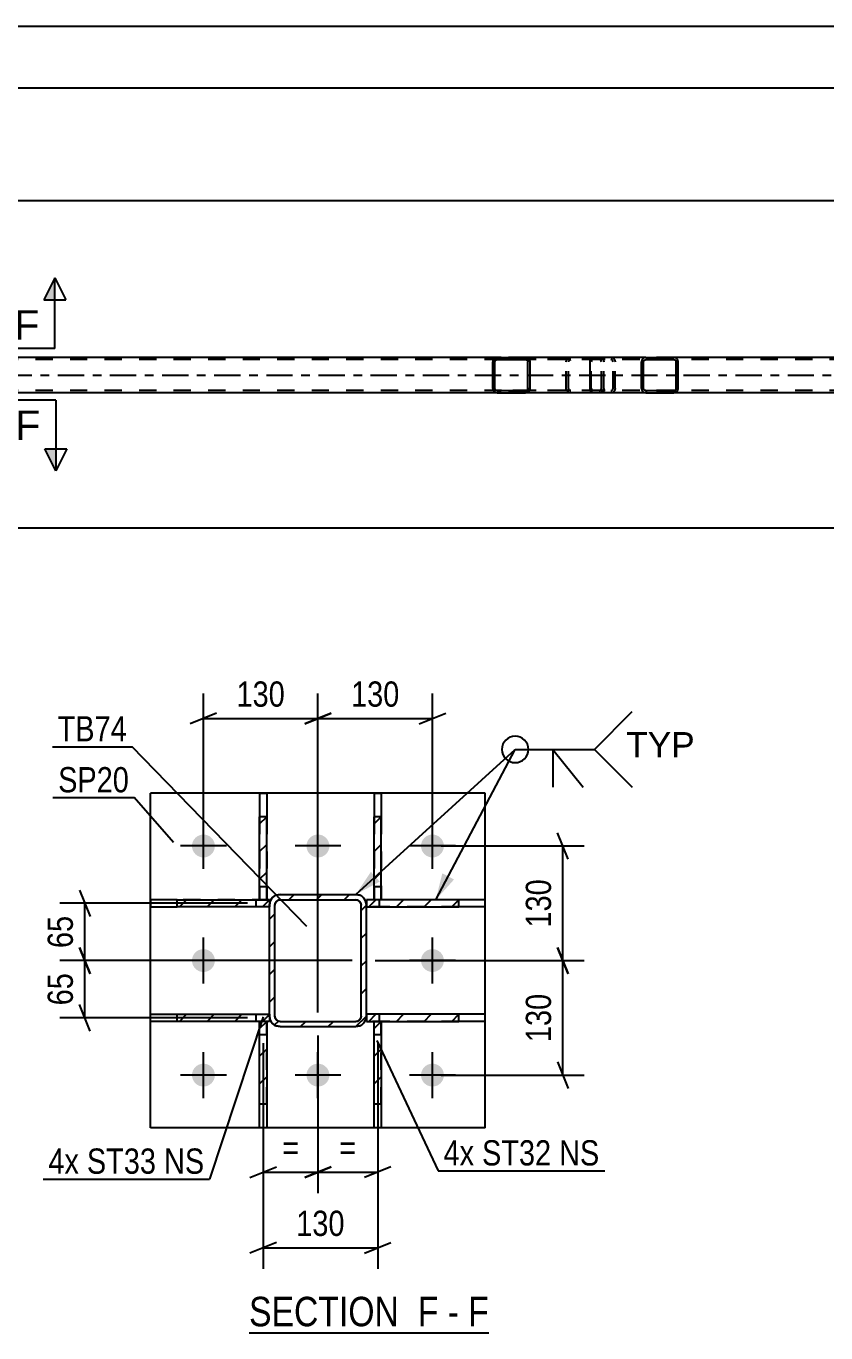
# Model space of a CAD drawing. Header units: millimetres. Extents: x 0 to 841, y 0 to 594.
# Drawn here: x 271.8 to 362.5, y 103.9 to 252.2 of the extents above; entities that cross this region are included whole.
import ezdxf

# ---------------------------------------------------------------- set-up
doc = ezdxf.new("R2010")
doc.units = ezdxf.units.MM
doc.linetypes.add('DXK_LINE_DOT2', pattern=[3.9198, 1.9599, -1.9599])
doc.linetypes.add('DXK_LINE_DOT3', pattern=[5.9187, 2.979, -0.9799, 0.9799, -0.9799])
doc.styles.add('Arial', font='ARIAL.TTF', dxfattribs={"height": 0.2})
doc.styles.add('Arial Narrow', font='ARIALN.TTF', dxfattribs={"height": 0.2})

# ---------------------------------------------------------------- blocks, each defined once
blk = doc.blocks.new('Unknown-122573795-17 - 5821')
at = {"color": 6, "linetype": 'Continuous'}
blk.add_line((297.06, 103.88), (324.27, 103.88), dxfattribs=at)
at = {"color": 0, "linetype": 'Continuous'}
for points in [[(315.17, 104.63), (315.17, 108.13), (297.06, 108.13), (297.06, 104.63)], [(318.56, 104.63), (318.56, 108.13), (316.22, 108.13), (316.22, 104.63)], [(320.88, 104.63), (320.88, 108.13), (319.61, 108.13), (319.61, 104.63)], [(324.27, 104.63), (324.27, 108.13), (321.93, 108.13), (321.93, 104.63)]]:
    blk.add_wipeout(points, dxfattribs=at)
at = {"color": 7, "linetype": 'Continuous', "style": 'Arial Narrow'}
for s, p in [('SECTION ', (297.06, 104.63)), ('F', (316.22, 104.63)), ('F', (321.93, 104.63)), ('-', (319.61, 104.63))]:
    blk.add_text(s, height=3.34, dxfattribs=at).set_placement(p)
blk = doc.blocks.new('Part-122573795-2790 - 2759')
at = {"color": 7, "linetype": 'DXK_LINE_DOT2'}
for p, q in [((772.59, 214.33), (103.71, 214.33)), ((345.29, 214.57), (325.23, 214.57)), ((772.59, 210.81), (103.71, 210.81)), ((345.29, 210.57), (325.23, 210.57))]:
    blk.add_line(p, q, dxfattribs=at)
at = {"color": 2, "linetype": 'Continuous'}
for p, q in [((325.23, 214.57), (260.15, 214.57)), ((410.36, 214.57), (345.29, 214.57)), ((325.23, 210.57), (260.15, 210.57)), ((410.36, 210.57), (345.29, 210.57))]:
    blk.add_line(p, q, dxfattribs=at)
at = {"color": 7, "linetype": 'DXK_LINE_DOT3'}
blk.add_line((103.71, 212.57), (772.59, 212.57), dxfattribs=at)
blk = doc.blocks.new('Part-122573795-2964 - 2759')
at = {"linetype": 'Continuous'}
h = blk.add_hatch(dxfattribs=at)
h.set_pattern_fill('', scale=0.7, style=0, pattern_type=0)
h.set_pattern_definition([(45, (345.7502, 214.2696), (-1.57154, 1.57154), [])])
h.paths.add_polyline_path([(345.79, 214.09), (345.75, 214.27), (345.64, 214.43), (345.48, 214.53), (345.29, 214.57), (342.1, 214.57), (341.91, 214.53), (341.75, 214.43), (341.64, 214.27), (341.6, 214.09), (341.6, 211.05), (341.64, 210.86), (341.75, 210.71), (341.91, 210.6), (342.1, 210.57), (345.29, 210.57), (345.48, 210.6), (345.64, 210.71), (345.75, 210.86), (345.79, 211.05)])
h.paths.add_polyline_path([(345.52, 210.95), (345.46, 210.88), (345.38, 210.82), (345.29, 210.81), (342.1, 210.81), (342.01, 210.82), (341.92, 210.88), (341.87, 210.95), (341.85, 211.05), (341.85, 214.09), (341.87, 214.18), (341.92, 214.26), (342.01, 214.31), (342.1, 214.33), (345.29, 214.33), (345.38, 214.31), (345.46, 214.26), (345.52, 214.18), (345.54, 214.09), (345.54, 211.05)])
at = {"color": 2, "linetype": 'Continuous'}
for p, q in [((335.77, 214.09), (335.79, 214.27)), ((335.77, 211.05), (335.77, 214.09)), ((335.79, 214.27), (335.85, 214.43)), ((335.85, 214.43), (335.94, 214.53)), ((335.94, 214.53), (336.04, 214.57)), ((342.1, 214.57), (336.04, 214.57)), ((341.64, 214.27), (341.6, 214.09)), ((341.6, 211.05), (341.6, 214.09)), ((341.85, 214.09), (341.87, 214.18)), ((341.85, 211.05), (341.85, 214.09)), ((341.87, 214.18), (341.92, 214.26)), ((342.1, 214.57), (341.91, 214.53)), ((341.92, 214.26), (342.01, 214.31)), ((342.01, 214.31), (342.1, 214.33)), ((342.1, 214.57), (345.29, 214.57)), ((342.1, 214.33), (345.29, 214.33)), ((345.48, 214.53), (345.29, 214.57)), ((345.29, 214.33), (345.38, 214.31)), ((345.38, 214.31), (345.46, 214.26)), ((345.46, 214.26), (345.52, 214.18)), ((345.52, 214.18), (345.54, 214.09)), ((345.54, 211.05), (345.54, 214.09)), ((345.79, 214.09), (345.75, 214.27)), ((345.79, 211.05), (345.79, 214.09)), ((335.79, 210.86), (335.77, 211.05)), ((335.85, 210.71), (335.79, 210.86)), ((335.94, 210.6), (335.85, 210.71)), ((336.04, 210.57), (335.94, 210.6)), ((341.6, 211.05), (341.64, 210.86)), ((341.87, 210.95), (341.85, 211.05)), ((341.92, 210.88), (341.87, 210.95)), ((341.91, 210.6), (342.1, 210.57)), ((342.01, 210.82), (341.92, 210.88)), ((342.1, 210.81), (342.01, 210.82)), ((342.1, 210.81), (345.29, 210.81)), ((345.38, 210.82), (345.29, 210.81)), ((345.29, 210.57), (345.48, 210.6)), ((345.46, 210.88), (345.38, 210.82)), ((345.52, 210.95), (345.46, 210.88)), ((345.54, 211.05), (345.52, 210.95)), ((345.75, 210.86), (345.79, 211.05)), ((342.1, 210.57), (336.04, 210.57)), ((342.1, 210.57), (345.29, 210.57))]:
    blk.add_line(p, q, dxfattribs=at)
at = {"color": 7, "linetype": 'DXK_LINE_DOT2'}
for p, q in [((335.92, 214.18), (335.91, 214.09)), ((335.91, 211.05), (335.91, 214.09)), ((335.95, 214.26), (335.92, 214.18)), ((335.99, 214.31), (335.95, 214.26)), ((336.04, 214.33), (335.99, 214.31)), ((345.29, 214.33), (336.04, 214.33)), ((337.32, 214.33), (337.32, 214.57)), ((338.14, 214.57), (338.33, 214.53)), ((338.23, 214.31), (338.14, 214.33)), ((338.31, 214.26), (338.23, 214.31)), ((338.37, 214.18), (338.31, 214.26)), ((338.39, 214.09), (338.37, 214.18)), ((338.39, 211.05), (338.39, 214.09)), ((338.6, 214.27), (338.64, 214.09)), ((338.64, 211.05), (338.64, 214.09)), ((345.29, 214.57), (342.1, 214.57)), ((335.91, 211.05), (335.92, 210.95)), ((335.92, 210.95), (335.95, 210.88)), ((335.95, 210.88), (335.99, 210.82)), ((335.99, 210.82), (336.04, 210.81)), ((345.29, 210.81), (336.04, 210.81)), ((337.32, 210.57), (337.32, 210.81)), ((338.14, 210.81), (338.23, 210.82)), ((338.33, 210.6), (338.14, 210.57)), ((338.23, 210.82), (338.31, 210.88)), ((338.31, 210.88), (338.37, 210.95)), ((338.37, 210.95), (338.39, 211.05)), ((338.64, 211.05), (338.6, 210.86)), ((345.29, 210.57), (342.1, 210.57))]:
    blk.add_line(p, q, dxfattribs=at)
for centre, start, end in [((338.15, 214.07), 23.8494, 68.8059), ((338.15, 211.06), 291.1941, 336.1506)]:
    blk.add_arc(centre, 0.492, start, end, dxfattribs=at)
at = {"color": 2, "linetype": 'Continuous'}
for centre, start, end in [((342.09, 214.07), 111.1941, 156.1506), ((345.3, 214.07), 23.8494, 68.8059), ((342.09, 211.06), 203.8494, 248.8059), ((345.3, 211.06), 291.1941, 336.1506)]:
    blk.add_arc(centre, 0.492, start, end, dxfattribs=at)
blk = doc.blocks.new('Part-122573795-2999 - 2759')
at = {"linetype": 'Continuous'}
h = blk.add_hatch(dxfattribs=at)
h.set_pattern_fill('', scale=0.7, style=0, pattern_type=0)
h.set_pattern_definition([(45, (328.9328, 214.2696), (-1.57154, 1.57154), [])])
h.paths.add_polyline_path([(328.97, 214.09), (328.93, 214.27), (328.82, 214.43), (328.66, 214.53), (328.46, 214.57), (325.23, 214.57), (325.03, 214.53), (324.86, 214.43), (324.75, 214.27), (324.72, 214.09), (324.72, 211.05), (324.75, 210.86), (324.86, 210.71), (325.03, 210.6), (325.23, 210.57), (328.46, 210.57), (328.66, 210.6), (328.82, 210.71), (328.93, 210.86), (328.97, 211.05)])
h.paths.add_polyline_path([(328.7, 210.95), (328.64, 210.88), (328.56, 210.82), (328.46, 210.81), (325.23, 210.81), (325.13, 210.82), (325.05, 210.88), (324.99, 210.95), (324.97, 211.05), (324.97, 214.09), (324.99, 214.18), (325.05, 214.26), (325.13, 214.31), (325.23, 214.33), (328.46, 214.33), (328.56, 214.31), (328.64, 214.26), (328.7, 214.18), (328.72, 214.09), (328.72, 211.05)])
at = {"color": 2, "linetype": 'Continuous'}
for p, q in [((324.75, 214.27), (324.72, 214.09)), ((324.72, 211.05), (324.72, 214.09)), ((324.97, 214.09), (324.99, 214.18)), ((324.97, 211.05), (324.97, 214.09)), ((324.99, 214.18), (325.05, 214.26)), ((325.23, 214.57), (325.03, 214.53)), ((325.05, 214.26), (325.13, 214.31)), ((325.13, 214.31), (325.23, 214.33)), ((325.23, 214.57), (328.46, 214.57)), ((325.23, 214.33), (328.46, 214.33)), ((336.04, 214.57), (328.46, 214.57)), ((328.66, 214.53), (328.46, 214.57)), ((328.46, 214.33), (328.56, 214.31)), ((328.56, 214.31), (328.64, 214.26)), ((328.64, 214.26), (328.7, 214.18)), ((328.7, 214.18), (328.72, 214.09)), ((328.72, 211.05), (328.72, 214.09)), ((328.97, 214.09), (328.93, 214.27)), ((328.97, 211.05), (328.97, 214.09)), ((324.72, 211.05), (324.75, 210.86)), ((324.99, 210.95), (324.97, 211.05)), ((325.05, 210.88), (324.99, 210.95)), ((325.03, 210.6), (325.23, 210.57)), ((325.13, 210.82), (325.05, 210.88)), ((325.23, 210.81), (325.13, 210.82)), ((325.23, 210.81), (328.46, 210.81)), ((328.56, 210.82), (328.46, 210.81)), ((328.46, 210.57), (328.66, 210.6)), ((328.64, 210.88), (328.56, 210.82)), ((328.7, 210.95), (328.64, 210.88)), ((328.72, 211.05), (328.7, 210.95)), ((328.93, 210.86), (328.97, 211.05)), ((325.23, 210.57), (328.46, 210.57)), ((336.04, 210.57), (328.46, 210.57))]:
    blk.add_line(p, q, dxfattribs=at)
at = {"color": 7, "linetype": 'DXK_LINE_DOT2'}
for p, q in [((328.46, 214.57), (325.23, 214.57)), ((336.81, 214.33), (325.23, 214.33)), ((333.06, 214.09), (333.1, 214.27)), ((333.06, 211.05), (333.06, 214.09)), ((333.34, 214.18), (333.32, 214.09)), ((333.32, 211.05), (333.32, 214.09)), ((333.39, 214.26), (333.34, 214.18)), ((333.38, 214.53), (333.58, 214.57)), ((333.39, 214.26), (333.42, 214.27)), ((333.42, 214.27), (333.48, 214.31)), ((333.48, 214.31), (333.58, 214.33)), ((336.81, 214.57), (333.58, 214.57)), ((336.81, 214.57), (337.01, 214.53)), ((336.91, 214.31), (336.81, 214.33)), ((336.99, 214.26), (336.91, 214.31)), ((337.05, 214.18), (336.99, 214.26)), ((337.07, 214.09), (337.05, 214.18)), ((337.07, 211.05), (337.07, 214.09)), ((337.28, 214.27), (337.32, 214.09)), ((337.32, 211.05), (337.32, 214.09)), ((336.81, 210.81), (325.23, 210.81)), ((333.1, 210.86), (333.06, 211.05)), ((333.32, 211.05), (333.34, 210.95)), ((333.34, 210.95), (333.39, 210.88)), ((333.58, 210.57), (333.38, 210.6)), ((333.39, 210.88), (333.42, 210.86)), ((333.42, 210.86), (333.48, 210.82)), ((333.48, 210.82), (333.58, 210.81)), ((336.81, 210.81), (336.91, 210.82)), ((337.01, 210.6), (336.81, 210.57)), ((336.91, 210.82), (336.99, 210.88)), ((336.99, 210.88), (337.05, 210.95)), ((337.05, 210.95), (337.07, 211.05)), ((337.32, 211.05), (337.28, 210.86)), ((328.46, 210.57), (325.23, 210.57)), ((336.81, 210.57), (333.58, 210.57))]:
    blk.add_line(p, q, dxfattribs=at)
at = {"color": 2, "linetype": 'Continuous'}
for centre, start, end in [((325.21, 214.07), 110.7584, 155.6801), ((328.48, 214.07), 24.32, 69.2417), ((325.21, 211.07), 204.32, 249.2417), ((328.48, 211.07), 290.7584, 335.6801)]:
    blk.add_arc(centre, 0.496, start, end, dxfattribs=at)
at = {"color": 7, "linetype": 'DXK_LINE_DOT2'}
for centre, start, end in [((333.56, 214.07), 110.7584, 155.6801), ((336.83, 214.07), 24.32, 69.2417), ((333.56, 211.07), 204.32, 249.2417), ((336.83, 211.07), 290.7584, 335.6801)]:
    blk.add_arc(centre, 0.496, start, end, dxfattribs=at)
blk = doc.blocks.new('Part-122573795-5900 - 5821')
at = {"linetype": 'Continuous'}
h = blk.add_hatch(dxfattribs=at)
h.set_pattern_fill('', scale=0.7, style=0, pattern_type=0)
h.set_pattern_definition([(45, (312.0636, 139.2366), (-1.57154, 1.57154), [])])
h.paths.add_polyline_path([(312.06, 129.82), (312.06, 139.24), (311.26, 139.24), (311.26, 129.82)])
at = {"color": 7, "linetype": 'DXK_LINE_DOT2'}
for p, q in [((311.26, 137.74), (311.26, 139.24)), ((311.26, 139.24), (312.06, 139.24)), ((312.06, 129.82), (312.06, 139.24)), ((311.26, 137.74), (312.06, 137.74)), ((311.26, 129.82), (311.26, 137.74))]:
    blk.add_line(p, q, dxfattribs=at)
at = {"color": 2, "linetype": 'Continuous'}
for p, q in [((311.26, 129.82), (311.26, 139.24)), ((311.26, 139.24), (312.06, 139.24)), ((312.06, 139.24), (312.06, 129.82)), ((311.26, 127.13), (311.26, 129.82)), ((312.06, 129.82), (311.26, 129.82)), ((312.06, 129.82), (312.06, 127.13)), ((312.06, 127.13), (311.26, 127.13))]:
    blk.add_line(p, q, dxfattribs=at)
blk = doc.blocks.new('Part-122573795-5890 - 5821')
at = {"linetype": 'Continuous'}
h = blk.add_hatch(dxfattribs=at)
h.set_pattern_fill('', scale=0.7, style=0, pattern_type=0)
h.set_pattern_definition([(45, (299.379, 153.0264), (-1.57154, 1.57154), [])])
h.paths.add_polyline_path([(299.38, 152.23), (299.38, 153.03), (288.88, 153.03), (288.88, 152.23)])
at = {"color": 2, "linetype": 'Continuous'}
for p, q in [((288.88, 153.03), (285.88, 153.03)), ((285.88, 153.03), (285.88, 152.23)), ((288.88, 153.03), (299.38, 153.03)), ((288.88, 152.23), (288.88, 153.03)), ((299.38, 153.03), (299.38, 152.23)), ((285.88, 152.23), (288.88, 152.23)), ((299.38, 152.23), (288.88, 152.23))]:
    blk.add_line(p, q, dxfattribs=at)
at = {"color": 7, "linetype": 'DXK_LINE_DOT2'}
for p, q in [((299.38, 153.03), (288.88, 153.03)), ((297.88, 152.23), (297.88, 153.03)), ((299.38, 153.03), (299.38, 152.23)), ((299.38, 152.23), (288.88, 152.23))]:
    blk.add_line(p, q, dxfattribs=at)
blk = doc.blocks.new('Part-122573795-5873 - 5821')
at = {"linetype": 'Continuous'}
h = blk.add_hatch(dxfattribs=at)
h.set_pattern_fill('', scale=0.7, style=0, pattern_type=0)
h.set_pattern_definition([(45, (299.379, 140.0264), (-1.57154, 1.57154), [])])
h.paths.add_polyline_path([(299.38, 139.23), (299.38, 140.03), (288.88, 140.03), (288.88, 139.23)])
at = {"color": 2, "linetype": 'Continuous'}
for p, q in [((285.88, 139.23), (285.88, 140.03)), ((285.88, 140.03), (288.88, 140.03)), ((288.88, 140.03), (299.38, 140.03)), ((288.88, 139.23), (288.88, 140.03)), ((299.38, 140.03), (299.38, 139.23)), ((288.88, 139.23), (285.88, 139.23)), ((299.38, 139.23), (288.88, 139.23))]:
    blk.add_line(p, q, dxfattribs=at)
at = {"color": 7, "linetype": 'DXK_LINE_DOT2'}
for p, q in [((288.88, 140.03), (299.38, 140.03)), ((297.88, 139.23), (297.88, 140.03)), ((299.38, 140.03), (299.38, 139.23)), ((299.38, 139.23), (288.88, 139.23))]:
    blk.add_line(p, q, dxfattribs=at)
blk = doc.blocks.new('Part-122573795-5895 - 5821')
at = {"linetype": 'Continuous'}
h = blk.add_hatch(dxfattribs=at)
h.set_pattern_fill('', scale=0.7, style=0, pattern_type=0)
h.set_pattern_definition([(45, (299.0641, 139.2366), (-1.57154, 1.57154), [])])
h.paths.add_polyline_path([(299.06, 129.82), (299.06, 139.24), (298.26, 139.24), (298.26, 129.82)])
at = {"color": 7, "linetype": 'DXK_LINE_DOT2'}
for p, q in [((298.26, 137.74), (298.26, 139.24)), ((298.26, 139.24), (299.06, 139.24)), ((299.06, 129.82), (299.06, 139.24)), ((298.26, 137.74), (299.06, 137.74)), ((298.26, 129.82), (298.26, 137.74))]:
    blk.add_line(p, q, dxfattribs=at)
at = {"color": 2, "linetype": 'Continuous'}
for p, q in [((298.26, 129.82), (298.26, 139.24)), ((298.26, 139.24), (299.06, 139.24)), ((299.06, 139.24), (299.06, 129.82)), ((298.26, 127.13), (298.26, 129.82)), ((299.06, 129.82), (298.26, 129.82)), ((299.06, 129.82), (299.06, 127.13)), ((299.06, 127.13), (298.26, 127.13))]:
    blk.add_line(p, q, dxfattribs=at)
blk = doc.blocks.new('Part-122573795-5905 - 5821')
at = {"linetype": 'Continuous'}
h = blk.add_hatch(dxfattribs=at)
h.set_pattern_fill('', scale=0.7, style=0, pattern_type=0)
h.set_pattern_definition([(45, (299.0636, 162.4388), (-1.57154, 1.57154), [])])
h.paths.add_polyline_path([(299.06, 153.04), (299.06, 162.44), (298.26, 162.44), (298.26, 153.04)])
at = {"color": 2, "linetype": 'Continuous'}
for p, q in [((298.26, 165.13), (298.26, 162.44)), ((298.26, 165.13), (299.06, 165.13)), ((299.06, 165.13), (299.06, 162.44)), ((298.26, 153.04), (298.26, 162.44)), ((299.06, 162.44), (298.26, 162.44)), ((299.06, 153.04), (299.06, 162.44)), ((298.26, 153.04), (299.06, 153.04))]:
    blk.add_line(p, q, dxfattribs=at)
at = {"color": 7, "linetype": 'DXK_LINE_DOT2'}
for p, q in [((298.26, 162.44), (298.26, 153.04)), ((299.06, 162.44), (299.06, 153.04)), ((298.26, 154.54), (299.06, 154.54)), ((298.26, 153.04), (299.06, 153.04))]:
    blk.add_line(p, q, dxfattribs=at)
blk = doc.blocks.new('Part-122573795-5910 - 5821')
at = {"linetype": 'Continuous'}
h = blk.add_hatch(dxfattribs=at)
h.set_pattern_fill('', scale=0.7, style=0, pattern_type=0)
h.set_pattern_definition([(45, (312.063, 162.4388), (-1.57154, 1.57154), [])])
h.paths.add_polyline_path([(312.06, 153.04), (312.06, 162.44), (311.26, 162.44), (311.26, 153.04)])
at = {"color": 2, "linetype": 'Continuous'}
for p, q in [((311.26, 165.13), (311.26, 162.44)), ((311.26, 165.13), (312.06, 165.13)), ((312.06, 165.13), (312.06, 162.44)), ((311.26, 153.04), (311.26, 162.44)), ((312.06, 162.44), (311.26, 162.44)), ((312.06, 153.04), (312.06, 162.44)), ((311.26, 153.04), (312.06, 153.04))]:
    blk.add_line(p, q, dxfattribs=at)
at = {"color": 7, "linetype": 'DXK_LINE_DOT2'}
for p, q in [((311.26, 162.44), (311.26, 153.04)), ((312.06, 162.44), (312.06, 153.04)), ((311.26, 154.54), (312.06, 154.54)), ((311.26, 153.04), (312.06, 153.04))]:
    blk.add_line(p, q, dxfattribs=at)
blk = doc.blocks.new('Part-122573795-5929 - 5821')
at = {"linetype": 'Continuous'}
h = blk.add_hatch(dxfattribs=at)
h.set_pattern_fill('', scale=0.7, style=0, pattern_type=0)
h.set_pattern_definition([(45, (310.3794, 139.8267), (-1.57154, 1.57154), [])])
h.paths.add_polyline_path([(310.29, 139.37), (310.38, 139.83), (310.38, 152.43), (310.29, 152.89), (310.03, 153.28), (309.64, 153.54), (309.18, 153.63), (300.58, 153.63), (300.12, 153.54), (299.73, 153.28), (299.47, 152.89), (299.38, 152.43), (299.38, 139.83), (299.47, 139.37), (299.73, 138.98), (300.12, 138.72), (300.58, 138.63), (309.18, 138.63), (309.64, 138.72), (310.03, 138.98)])
h.paths.add_polyline_path([(309.41, 139.27), (309.18, 139.23), (300.58, 139.23), (300.35, 139.27), (300.16, 139.4), (300.03, 139.6), (299.98, 139.83), (299.98, 152.43), (300.03, 152.66), (300.16, 152.85), (300.35, 152.98), (300.58, 153.03), (309.18, 153.03), (309.41, 152.98), (309.6, 152.85), (309.73, 152.66), (309.78, 152.43), (309.78, 139.83), (309.73, 139.6), (309.6, 139.4)])
at = {"color": 7, "linetype": 'DXK_LINE_DOT2'}
for p, q in [((299.38, 152.43), (299.47, 152.89)), ((300.16, 152.85), (300.03, 152.66)), ((300.12, 153.54), (300.58, 153.63)), ((300.35, 152.98), (300.16, 152.85)), ((300.58, 153.03), (300.35, 152.98)), ((300.58, 153.63), (309.18, 153.63)), ((300.58, 153.03), (309.18, 153.03)), ((309.18, 153.63), (309.64, 153.54)), ((309.41, 152.98), (309.18, 153.03)), ((309.6, 152.85), (309.41, 152.98)), ((309.73, 152.66), (309.6, 152.85)), ((310.29, 152.89), (310.38, 152.43)), ((299.38, 139.83), (299.38, 152.43)), ((300.03, 152.66), (299.98, 152.43)), ((299.98, 139.83), (299.98, 152.43)), ((309.78, 152.43), (309.73, 152.66)), ((309.78, 139.83), (309.78, 152.43)), ((310.38, 139.83), (310.38, 152.43)), ((299.47, 139.37), (299.38, 139.83)), ((299.98, 139.83), (300.03, 139.6)), ((300.03, 139.6), (300.16, 139.4)), ((300.16, 139.4), (300.35, 139.27)), ((309.41, 139.27), (309.6, 139.4)), ((309.6, 139.4), (309.73, 139.6)), ((309.73, 139.6), (309.78, 139.83)), ((310.38, 139.83), (310.29, 139.37)), ((300.58, 138.63), (300.12, 138.72)), ((300.35, 139.27), (300.58, 139.23)), ((300.58, 139.23), (309.18, 139.23)), ((300.58, 138.63), (309.18, 138.63)), ((309.18, 139.23), (309.41, 139.27)), ((309.64, 138.72), (309.18, 138.63))]:
    blk.add_line(p, q, dxfattribs=at)
at = {"color": 2, "linetype": 'Continuous'}
for p, q in [((299.47, 152.89), (299.38, 152.43)), ((300.03, 152.66), (300.16, 152.85)), ((300.58, 153.63), (300.12, 153.54)), ((300.16, 152.85), (300.35, 152.98)), ((300.35, 152.98), (300.58, 153.03)), ((300.58, 153.63), (309.18, 153.63)), ((300.58, 153.03), (309.18, 153.03)), ((309.64, 153.54), (309.18, 153.63)), ((309.18, 153.03), (309.41, 152.98)), ((309.41, 152.98), (309.6, 152.85)), ((309.6, 152.85), (309.73, 152.66)), ((310.38, 152.43), (310.29, 152.89)), ((299.38, 139.83), (299.38, 152.43)), ((299.98, 152.43), (300.03, 152.66)), ((299.98, 139.83), (299.98, 152.43)), ((309.73, 152.66), (309.78, 152.43)), ((309.78, 139.83), (309.78, 152.43)), ((310.38, 139.83), (310.38, 152.43)), ((299.38, 139.83), (299.47, 139.37)), ((300.03, 139.6), (299.98, 139.83)), ((300.16, 139.4), (300.03, 139.6)), ((300.35, 139.27), (300.16, 139.4)), ((309.6, 139.4), (309.41, 139.27)), ((309.73, 139.6), (309.6, 139.4)), ((309.78, 139.83), (309.73, 139.6)), ((310.29, 139.37), (310.38, 139.83)), ((300.12, 138.72), (300.58, 138.63)), ((300.58, 139.23), (300.35, 139.27)), ((300.58, 139.23), (309.18, 139.23)), ((300.58, 138.63), (309.18, 138.63)), ((309.41, 139.27), (309.18, 139.23)), ((309.18, 138.63), (309.64, 138.72))]:
    blk.add_line(p, q, dxfattribs=at)
at = {"color": 7, "linetype": 'DXK_LINE_DOT3'}
blk.add_line((304.88, 146.13), (304.88, 146.13), dxfattribs=at)
at = {"color": 7, "linetype": 'DXK_LINE_DOT2'}
for centre, start, end in [((300.58, 152.43), 112.5, 157.5), ((309.18, 152.43), 22.5, 67.5), ((300.58, 139.83), 202.5, 247.5), ((309.18, 139.83), 292.5, 337.5)]:
    blk.add_arc(centre, 1.2, start, end, dxfattribs=at)
at = {"color": 2, "linetype": 'Continuous'}
for centre, start, end in [((300.58, 152.43), 112.5, 157.5), ((309.18, 152.43), 22.5, 67.5), ((300.58, 139.83), 202.5, 247.5), ((309.18, 139.83), 292.5, 337.5)]:
    blk.add_arc(centre, 1.2, start, end, dxfattribs=at)
blk = doc.blocks.new('Bolt-122573795-5952 - 5821')
at = {"linetype": 'Continuous'}
for points in [[(290.58, 159.13, -1), (293.18, 159.13, -1)], [(303.58, 159.13, -1), (306.18, 159.13, -1)], [(316.58, 159.13, -1), (319.18, 159.13, -1)], [(290.58, 146.13, -1), (293.18, 146.13, -1)], [(316.58, 146.13, -1), (319.18, 146.13, -1)], [(290.58, 133.13, -1), (293.18, 133.13, -1)], [(303.58, 133.13, -1), (306.18, 133.13, -1)], [(316.58, 133.13, -1), (319.18, 133.13, -1)]]:
    blk.add_hatch(color=1, dxfattribs=at).paths.add_polyline_path(points)
at = {"color": 1, "linetype": 'Continuous'}
for p, q in [((291.88, 156.53), (291.88, 161.73)), ((304.88, 156.53), (304.88, 161.73)), ((317.88, 156.53), (317.88, 161.73)), ((294.48, 159.13), (289.28, 159.13)), ((307.48, 159.13), (302.28, 159.13)), ((320.48, 159.13), (315.28, 159.13)), ((291.88, 143.53), (291.88, 148.73)), ((317.88, 143.53), (317.88, 148.73)), ((294.48, 146.13), (289.28, 146.13)), ((320.48, 146.13), (315.28, 146.13)), ((291.88, 130.53), (291.88, 135.73)), ((304.88, 130.53), (304.88, 135.73)), ((317.88, 130.53), (317.88, 135.73)), ((294.48, 133.13), (289.28, 133.13)), ((307.48, 133.13), (302.28, 133.13)), ((320.48, 133.13), (315.28, 133.13))]:
    blk.add_line(p, q, dxfattribs=at)
blk = doc.blocks.new('Part-122573795-5999 - 5821')
at = {"color": 2, "linetype": 'Continuous'}
for p, q in [((285.88, 127.13), (285.88, 165.13)), ((323.88, 165.13), (285.88, 165.13)), ((323.88, 127.13), (323.88, 165.13)), ((323.88, 127.13), (285.88, 127.13))]:
    blk.add_line(p, q, dxfattribs=at)
blk = doc.blocks.new('Part-122573795-6005 - 5821')
at = {"linetype": 'Continuous'}
h = blk.add_hatch(dxfattribs=at)
h.set_pattern_fill('', scale=0.7, style=0, pattern_type=0)
h.set_pattern_definition([(45, (320.8774, 140.0267), (-1.57154, 1.57154), [])])
h.paths.add_polyline_path([(320.88, 139.23), (320.88, 140.03), (310.38, 140.03), (310.38, 139.23)])
at = {"color": 7, "linetype": 'DXK_LINE_DOT2'}
for p, q in [((320.88, 140.03), (310.38, 140.03)), ((310.38, 140.03), (310.38, 139.23)), ((311.88, 139.23), (311.88, 140.03)), ((320.88, 139.23), (310.38, 139.23))]:
    blk.add_line(p, q, dxfattribs=at)
at = {"color": 2, "linetype": 'Continuous'}
for p, q in [((320.88, 140.03), (310.38, 140.03)), ((310.38, 140.03), (310.38, 139.23)), ((323.88, 140.03), (320.88, 140.03)), ((320.88, 139.23), (320.88, 140.03)), ((323.88, 139.23), (323.88, 140.03)), ((310.38, 139.23), (320.88, 139.23)), ((323.88, 139.23), (320.88, 139.23))]:
    blk.add_line(p, q, dxfattribs=at)
blk = doc.blocks.new('Part-122573795-6010 - 5821')
at = {"linetype": 'Continuous'}
h = blk.add_hatch(dxfattribs=at)
h.set_pattern_fill('', scale=0.7, style=0, pattern_type=0)
h.set_pattern_definition([(45, (320.8774, 153.0267), (-1.57154, 1.57154), [])])
h.paths.add_polyline_path([(320.88, 152.23), (320.88, 153.03), (310.38, 153.03), (310.38, 152.23)])
at = {"color": 7, "linetype": 'DXK_LINE_DOT2'}
for p, q in [((320.88, 153.03), (310.38, 153.03)), ((310.38, 153.03), (310.38, 152.23)), ((311.88, 152.23), (311.88, 153.03)), ((320.88, 152.23), (310.38, 152.23))]:
    blk.add_line(p, q, dxfattribs=at)
at = {"color": 2, "linetype": 'Continuous'}
for p, q in [((320.88, 153.03), (310.38, 153.03)), ((310.38, 153.03), (310.38, 152.23)), ((323.88, 153.03), (320.88, 153.03)), ((320.88, 152.23), (320.88, 153.03)), ((323.88, 152.23), (323.88, 153.03)), ((310.38, 152.23), (320.88, 152.23)), ((323.88, 152.23), (320.88, 152.23))]:
    blk.add_line(p, q, dxfattribs=at)
blk = doc.blocks.new('StraightDimension-122573795-3061 - 2759')
at = {"color": 7, "linetype": 'Continuous'}
blk.add_line((248.6, 195.22), (504, 195.22), dxfattribs=at)
blk = doc.blocks.new('StraightDimension-122573795-3120 - 2759')
at = {"color": 7, "linetype": 'Continuous'}
blk.add_line((248.6, 232.39), (504, 232.39), dxfattribs=at)
blk = doc.blocks.new('StraightDimension-122573795-3130 - 2759')
at = {"color": 7, "linetype": 'Continuous'}
blk.add_line((103.07, 252.17), (783.45, 252.17), dxfattribs=at)
blk = doc.blocks.new('StraightDimension-122573795-3151 - 2759')
at = {"color": 7, "linetype": 'Continuous'}
blk.add_line((103.71, 245.16), (782.81, 245.16), dxfattribs=at)
blk = doc.blocks.new('StraightDimension-122573795-11955 - 5821')
at = {"color": 7, "linetype": 'Continuous'}
for p, q in [((277.81, 147.63), (279.01, 144.63)), ((308.78, 146.13), (275.56, 146.13)), ((278.41, 139.63), (278.41, 146.13)), ((279.01, 138.13), (277.81, 141.13)), ((296.88, 139.63), (275.56, 139.63))]:
    blk.add_line(p, q, dxfattribs=at)
at = {"color": 0}
blk.add_wipeout([(277.66, 145.3), (273.46, 145.3), (273.46, 140.45), (277.66, 140.45)], dxfattribs=at)
at = {"color": 3, "style": 'Arial Narrow'}
blk.add_text('65', height=2.863, rotation=90.0002, dxfattribs=at).set_placement((277.06, 141.05))
blk = doc.blocks.new('StraightDimension-122573795-6060 - 5821')
at = {"color": 7, "linetype": 'Continuous'}
for p, q in [((333.29, 144.63), (332.09, 147.63)), ((311.38, 146.13), (335.09, 146.13)), ((332.69, 133.13), (332.69, 146.13)), ((332.09, 134.63), (333.29, 131.63)), ((318.88, 133.13), (335.09, 133.13))]:
    blk.add_line(p, q, dxfattribs=at)
at = {"color": 0}
blk.add_wipeout([(331.94, 142.97), (327.74, 142.97), (327.74, 136.28), (331.94, 136.28)], dxfattribs=at)
at = {"color": 3, "style": 'Arial Narrow'}
blk.add_text('130', height=2.863, rotation=90.0002, dxfattribs=at).set_placement((331.34, 136.88))
blk = doc.blocks.new('StraightDimension-122573795-6080 - 5821')
at = {"color": 7, "linetype": 'Continuous'}
for p, q in [((304.88, 137.63), (304.88, 119.72)), ((298.66, 126.13), (298.66, 119.72)), ((297.16, 121.52), (300.16, 122.72)), ((298.66, 122.12), (304.88, 122.12)), ((306.38, 122.72), (303.38, 121.52))]:
    blk.add_line(p, q, dxfattribs=at)
at = {"color": 0}
blk.add_wipeout([(303.33, 122.87), (303.33, 127.07), (300.21, 127.07), (300.21, 122.87)], dxfattribs=at)
at = {"color": 3, "style": 'Arial Narrow'}
blk.add_text('=', height=2.86, dxfattribs=at).set_placement((300.81, 123.47))
blk = doc.blocks.new('StraightDimension-122573795-6050 - 5821')
at = {"color": 7, "linetype": 'Continuous'}
for p, q in [((333.29, 157.63), (332.09, 160.63)), ((318.88, 159.13), (335.09, 159.13)), ((332.69, 146.13), (332.69, 159.13)), ((332.09, 147.63), (333.29, 144.63)), ((311.38, 146.13), (335.09, 146.13))]:
    blk.add_line(p, q, dxfattribs=at)
at = {"color": 0}
blk.add_wipeout([(331.94, 155.97), (327.74, 155.97), (327.74, 149.28), (331.94, 149.28)], dxfattribs=at)
at = {"color": 3, "style": 'Arial Narrow'}
blk.add_text('130', height=2.863, rotation=90.0002, dxfattribs=at).set_placement((331.34, 149.88))
blk = doc.blocks.new('StraightDimension-122573795-6071 - 5821')
at = {"color": 7, "linetype": 'Continuous'}
for p, q in [((304.88, 137.63), (304.88, 119.72)), ((311.66, 126.13), (311.66, 119.72)), ((303.38, 121.52), (306.38, 122.72)), ((304.88, 122.12), (311.66, 122.12)), ((313.16, 122.72), (310.16, 121.52))]:
    blk.add_line(p, q, dxfattribs=at)
at = {"color": 0}
blk.add_wipeout([(309.83, 122.87), (309.83, 127.07), (306.71, 127.07), (306.71, 122.87)], dxfattribs=at)
at = {"color": 3, "style": 'Arial Narrow'}
blk.add_text('=', height=2.86, dxfattribs=at).set_placement((307.31, 123.47))
blk = doc.blocks.new('StraightDimension-122573795-11954 - 5821')
at = {"color": 7, "linetype": 'Continuous'}
for p, q in [((277.81, 154.13), (279.01, 151.13)), ((296.88, 152.63), (275.56, 152.63)), ((278.41, 146.13), (278.41, 152.63)), ((279.01, 144.63), (277.81, 147.63)), ((308.78, 146.13), (275.56, 146.13))]:
    blk.add_line(p, q, dxfattribs=at)
at = {"color": 0}
blk.add_wipeout([(277.66, 151.8), (273.46, 151.8), (273.46, 146.95), (277.66, 146.95)], dxfattribs=at)
at = {"color": 3, "style": 'Arial Narrow'}
blk.add_text('65', height=2.863, rotation=90.0002, dxfattribs=at).set_placement((277.06, 147.55))
blk = doc.blocks.new('StraightDimension-122573795-12096 - 5821')
at = {"color": 7, "linetype": 'Continuous'}
for p, q in [((304.88, 140.23), (304.88, 176.44)), ((317.88, 160.13), (317.88, 176.44)), ((306.38, 174.19), (303.38, 172.99)), ((304.88, 173.59), (317.88, 173.59)), ((316.38, 172.99), (319.38, 174.19))]:
    blk.add_line(p, q, dxfattribs=at)
at = {"color": 0}
blk.add_wipeout([(314.72, 174.34), (314.72, 178.54), (308.04, 178.54), (308.04, 174.34)], dxfattribs=at)
at = {"color": 3, "style": 'Arial Narrow'}
blk.add_text('130', height=2.863, dxfattribs=at).set_placement((308.64, 174.94))
blk = doc.blocks.new('StraightDimension-122573795-12097 - 5821')
at = {"color": 7, "linetype": 'Continuous'}
for p, q in [((291.88, 160.13), (291.88, 176.44)), ((304.88, 140.23), (304.88, 176.44)), ((293.38, 174.19), (290.38, 172.99)), ((291.88, 173.59), (304.88, 173.59)), ((303.38, 172.99), (306.38, 174.19))]:
    blk.add_line(p, q, dxfattribs=at)
at = {"color": 0}
blk.add_wipeout([(301.72, 174.34), (301.72, 178.54), (295.04, 178.54), (295.04, 174.34)], dxfattribs=at)
at = {"color": 3, "style": 'Arial Narrow'}
blk.add_text('130', height=2.863, dxfattribs=at).set_placement((295.64, 174.94))
blk = doc.blocks.new('StraightDimension-122573795-12122 - 5821')
at = {"color": 7, "linetype": 'Continuous'}
for p, q in [((298.66, 136.74), (298.66, 111.13)), ((311.66, 136.74), (311.66, 111.13)), ((300.16, 114.13), (297.16, 112.93)), ((298.66, 113.53), (311.66, 113.53)), ((310.16, 112.93), (313.16, 114.13))]:
    blk.add_line(p, q, dxfattribs=at)
at = {"color": 0}
blk.add_wipeout([(308.51, 114.28), (308.51, 118.48), (301.82, 118.48), (301.82, 114.28)], dxfattribs=at)
at = {"color": 3, "style": 'Arial Narrow'}
blk.add_text('130', height=2.863, dxfattribs=at).set_placement((302.42, 114.88))
blk = doc.blocks.new('SectionMark-122573795-3194 - 2759')
at = {"linetype": 'Continuous'}
for points in [[(227.78, 204.21), (229.03, 204.21), (227.78, 201.71)], [(273.87, 204.21), (275.12, 204.21), (275.12, 201.71)]]:
    blk.add_hatch(color=6, dxfattribs=at).paths.add_polyline_path(points)
at = {"color": 6, "linetype": 'Continuous'}
for p, q in [((227.78, 209.71), (235.78, 209.71)), ((227.78, 209.71), (227.78, 201.71)), ((275.12, 209.71), (267.12, 209.71)), ((275.12, 209.71), (275.12, 201.71)), ((227.78, 201.71), (226.53, 204.21)), ((229.03, 204.21), (226.53, 204.21)), ((227.78, 201.71), (229.03, 204.21)), ((273.87, 204.21), (276.37, 204.21)), ((275.12, 201.71), (273.87, 204.21)), ((276.37, 204.21), (275.12, 201.71))]:
    blk.add_line(p, q, dxfattribs=at)
at = {"color": 0, "linetype": 'Continuous'}
for points in [[(232.39, 205.21), (232.39, 208.71), (229.53, 208.71), (229.53, 205.21)], [(273.37, 205.21), (273.37, 208.71), (270.52, 208.71), (270.52, 205.21)]]:
    blk.add_wipeout(points, dxfattribs=at)
at = {"color": 3, "linetype": 'Continuous', "style": 'Arial'}
for p in [(229.53, 205.21), (270.52, 205.21)]:
    blk.add_text('F', height=3.34, dxfattribs=at).set_placement(p)
blk = doc.blocks.new('SectionMark-122573795-3198 - 2759')
at = {"linetype": 'Continuous'}
for points in [[(230.12, 221.09), (228.87, 221.09), (228.87, 223.59)], [(275, 221.09), (273.75, 221.09), (275, 223.59)]]:
    blk.add_hatch(color=6, dxfattribs=at).paths.add_polyline_path(points)
at = {"color": 6, "linetype": 'Continuous'}
for p, q in [((227.62, 221.09), (228.87, 223.59)), ((228.87, 215.59), (228.87, 223.59)), ((228.87, 223.59), (230.12, 221.09)), ((275, 223.59), (273.75, 221.09)), ((275, 215.59), (275, 223.59)), ((275, 223.59), (276.25, 221.09)), ((230.12, 221.09), (227.62, 221.09)), ((273.75, 221.09), (276.25, 221.09)), ((228.87, 215.59), (236.87, 215.59)), ((275, 215.59), (267, 215.59))]:
    blk.add_line(p, q, dxfattribs=at)
at = {"color": 0, "linetype": 'Continuous'}
for points in [[(233.47, 216.59), (233.47, 220.09), (230.62, 220.09), (230.62, 216.59)], [(273.25, 216.59), (273.25, 220.09), (270.4, 220.09), (270.4, 216.59)]]:
    blk.add_wipeout(points, dxfattribs=at)
at = {"color": 3, "linetype": 'Continuous', "style": 'Arial'}
for p in [(230.62, 216.59), (270.4, 216.59)]:
    blk.add_text('F', height=3.34, dxfattribs=at).set_placement(p)
blk = doc.blocks.new('Mark-122573795-5925 - 5821')
at = {"color": 0}
blk.add_wipeout([(283.19, 171), (283.19, 174), (275.33, 174), (275.33, 171)], dxfattribs=at)
blk.add_wipeout([(283.19, 171), (283.19, 174), (275.33, 174), (275.33, 171)], dxfattribs=at)
at = {"color": 30, "linetype": 'Continuous'}
for p in [(274.73, 170.4), (303.63, 150.01)]:
    blk.add_line(p, (283.79, 170.4), dxfattribs=at)
at = {"color": 3, "style": 'Arial Narrow'}
blk.add_text('TB74', height=2.863, dxfattribs=at).set_placement((275.33, 171))
blk = doc.blocks.new('Mark-122573795-5995 - 5821')
at = {"color": 0}
blk.add_wipeout([(283.43, 165.22), (283.43, 168.22), (275.39, 168.22), (275.39, 165.22)], dxfattribs=at)
blk.add_wipeout([(283.43, 165.22), (283.43, 168.22), (275.39, 168.22), (275.39, 165.22)], dxfattribs=at)
at = {"color": 30, "linetype": 'Continuous'}
for p in [(274.79, 164.62), (288.5, 159.54)]:
    blk.add_line(p, (284.03, 164.62), dxfattribs=at)
at = {"color": 3, "style": 'Arial Narrow'}
blk.add_text('SP20', height=2.863, dxfattribs=at).set_placement((275.39, 165.22))
blk = doc.blocks.new('MarkSet-122573795-6138 - 5821')
at = {"color": 0}
for points in [[(322.61, 122.88), (322.61, 125.88), (319.14, 125.88), (319.14, 122.88)], [(331.36, 122.88), (331.36, 125.88), (323.51, 125.88), (323.51, 122.88)], [(336.83, 122.88), (336.83, 125.88), (332.26, 125.88), (332.26, 122.88)]]:
    blk.add_wipeout(points, dxfattribs=at)
for points in [[(322.61, 122.88), (322.61, 125.88), (319.14, 125.88), (319.14, 122.88)], [(331.36, 122.88), (331.36, 125.88), (323.51, 125.88), (323.51, 122.88)], [(336.83, 122.88), (336.83, 125.88), (332.26, 125.88), (332.26, 122.88)]]:
    blk.add_wipeout(points, dxfattribs=at)
at = {"color": 30, "linetype": 'Continuous'}
for p, q in [((311.56, 137.05), (318.54, 122.28)), ((318.54, 122.28), (337.43, 122.28))]:
    blk.add_line(p, q, dxfattribs=at)
at = {"color": 3, "style": 'Arial Narrow'}
for s, p in [('4x', (319.14, 122.88)), ('ST32', (323.51, 122.88)), ('NS', (332.26, 122.88))]:
    blk.add_text(s, height=2.863, dxfattribs=at).set_placement(p)
blk = doc.blocks.new('WeldMark-122573795-6089 - 5821')
at = {"linetype": 'Continuous'}
for points in [[(311.9, 155.09), (309.18, 153.63), (310.89, 156.2)], [(320.33, 155.33), (318.26, 153.03), (319, 156.03)]]:
    blk.add_hatch(color=30, dxfattribs=at).paths.add_polyline_path(points)
at = {"color": 30, "linetype": 'Continuous'}
for p, q in [((309.18, 153.63), (327.27, 170.09)), ((318.26, 153.03), (327.27, 170.09)), ((327.27, 170.09), (336.27, 170.09))]:
    blk.add_line(p, q, dxfattribs=at)
at = {"color": 3, "linetype": 'Continuous'}
for q in [(334.99, 165.81), (331.56, 165.81)]:
    blk.add_line((331.56, 170.09), q, dxfattribs=at)
for start, end in [(90, 270), (270, 90)]:
    blk.add_arc((327.27, 170.09), 1.5, start, end, dxfattribs=at)
at = {"color": 0, "linetype": 'Continuous'}
blk.add_wipeout([(347.65, 169.19), (347.65, 172.19), (339.87, 172.19), (339.87, 169.19)], dxfattribs=at)
blk.add_wipeout([(347.65, 169.19), (347.65, 172.19), (339.87, 172.19), (339.87, 169.19)], dxfattribs=at)
at = {"color": 3, "linetype": 'Continuous'}
for q in [(340.56, 174.38), (340.56, 165.81)]:
    blk.add_line((336.27, 170.09), q, dxfattribs=at)
at = {"color": 3, "linetype": 'Continuous', "style": 'Arial'}
blk.add_text('TYP', height=2.865, dxfattribs=at).set_placement((339.87, 169.19))
blk = doc.blocks.new('MarkSet-122573795-6168 - 5821')
at = {"color": 0}
for points in [[(277.75, 121.94), (277.75, 124.94), (274.28, 124.94), (274.28, 121.94)], [(286.51, 121.94), (286.51, 124.94), (278.65, 124.94), (278.65, 121.94)], [(291.97, 121.94), (291.97, 124.94), (287.41, 124.94), (287.41, 121.94)]]:
    blk.add_wipeout(points, dxfattribs=at)
for points in [[(277.75, 121.94), (277.75, 124.94), (274.28, 124.94), (274.28, 121.94)], [(286.51, 121.94), (286.51, 124.94), (278.65, 124.94), (278.65, 121.94)], [(291.97, 121.94), (291.97, 124.94), (287.41, 124.94), (287.41, 121.94)]]:
    blk.add_wipeout(points, dxfattribs=at)
at = {"color": 30, "linetype": 'Continuous'}
for p in [(298.68, 139.73), (273.68, 121.34)]:
    blk.add_line(p, (292.57, 121.34), dxfattribs=at)
at = {"color": 3, "style": 'Arial Narrow'}
for s, p in [('4x', (274.28, 121.94)), ('ST33', (278.65, 121.94)), ('NS', (287.41, 121.94))]:
    blk.add_text(s, height=2.863, dxfattribs=at).set_placement(p)

msp = doc.modelspace()

# ---------------------------------------------------------------- block references
for name in ['StraightDimension-122573795-3120 - 2759', 'Part-122573795-2790 - 2759', 'Part-122573795-2999 - 2759', 'Part-122573795-2964 - 2759', 'StraightDimension-122573795-3061 - 2759', 'Part-122573795-5999 - 5821', 'Part-122573795-5905 - 5821', 'Part-122573795-5910 - 5821', 'Bolt-122573795-5952 - 5821', 'Part-122573795-5890 - 5821', 'Part-122573795-5929 - 5821', 'Part-122573795-6010 - 5821', 'Part-122573795-5873 - 5821', 'Part-122573795-6005 - 5821', 'Part-122573795-5895 - 5821', 'Part-122573795-5900 - 5821', 'Unknown-122573795-17 - 5821']:
    msp.add_blockref(name, (0, 0))

# ---------------------------------------------------------------- next in the draw order: block references
for name in ['StraightDimension-122573795-3130 - 2759', 'SectionMark-122573795-3194 - 2759', 'StraightDimension-122573795-11955 - 5821', 'StraightDimension-122573795-6060 - 5821']:
    msp.add_blockref(name, (0, 0))

# ---------------------------------------------------------------- next in the draw order: block references
for name in ['StraightDimension-122573795-3151 - 2759', 'StraightDimension-122573795-6050 - 5821', 'StraightDimension-122573795-11954 - 5821', 'StraightDimension-122573795-6080 - 5821']:
    msp.add_blockref(name, (0, 0))

# ---------------------------------------------------------------- next in the draw order: block references
for name in ['SectionMark-122573795-3198 - 2759', 'StraightDimension-122573795-12096 - 5821', 'StraightDimension-122573795-6071 - 5821']:
    msp.add_blockref(name, (0, 0))

# ---------------------------------------------------------------- next in the draw order: block references
for name in ['StraightDimension-122573795-12097 - 5821', 'WeldMark-122573795-6089 - 5821', 'StraightDimension-122573795-12122 - 5821']:
    msp.add_blockref(name, (0, 0))

# ---------------------------------------------------------------- next in the draw order: block references
for name in ['Mark-122573795-5925 - 5821', 'MarkSet-122573795-6168 - 5821', 'MarkSet-122573795-6138 - 5821']:
    msp.add_blockref(name, (0, 0))

# ---------------------------------------------------------------- next in the draw order: block references
msp.add_blockref('Mark-122573795-5995 - 5821', (0, 0))

doc.saveas('drawing.dxf')
